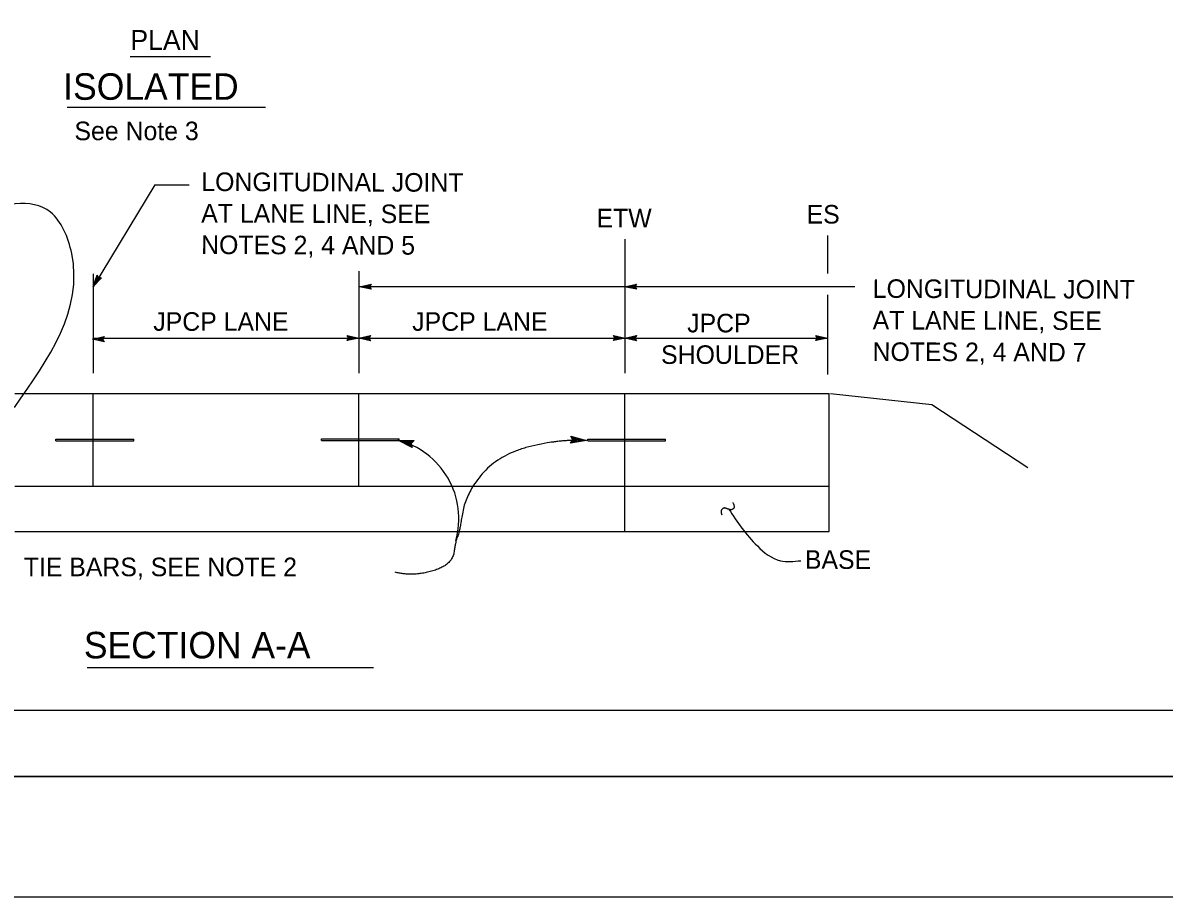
# Model space of a CAD drawing. Extents: x -894 to 866, y -476 to 714.
# Drawn here: x -614.9 to -184.7, y -476.4 to -147.1 of the extents above; entities that cross this region are included whole.
import ezdxf

# ---------------------------------------------------------------- set-up
doc = ezdxf.new("R2010")
doc.units = 0
for name, color, linetype in [('10 Sheet Format', 7, 'Continuous'), ('56 Stage 3 Anno', 7, 'Continuous'), ('57 Undefined', 7, 'Continuous'), ('60 Nongeo Data', 7, 'Continuous')]:
    doc.layers.add(name, color=color, linetype=linetype)

msp = doc.modelspace()

# ---------------------------------------------------------------- linework, layer by layer
at = {"layer": '10 Sheet Format'}
for p, q in [((-813.45, -406.04), (811.55, -406.04)), ((-863.43, -431.04), (836.57, -431.04))]:
    msp.add_line(p, q, dxfattribs=at)
for points in [[(-894.04, 713.55), (865.96, 713.55), (865.96, -476.45), (-894.04, -476.45)], [(-863.43, 668.96), (836.59, 668.96), (836.59, -431.03), (-863.43, -431.03)]]:
    msp.add_lwpolyline(points, close=True, dxfattribs=at)
at = {"layer": '56 Stage 3 Anno'}
for p, q in [((-565.17, -208.14), (-552.21, -208.14)), ((-311.58, -227.22), (-311.58, -241.53)), ((-387.99, -228.56), (-387.99, -279.06)), ((-488.31, -240.56), (-488.31, -279.06)), ((-588.46, -241.65), (-588.46, -279.06)), ((-586.98, -242.12), (-586.98, -242.12)), ((-585.3, -243.16), (-585.3, -243.16)), ((-588.47, -246.4), (-588.47, -246.4)), ((-488.31, -246.43), (-301.29, -246.43)), ((-488.02, -246.45), (-488.02, -246.45)), ((-483.59, -245.47), (-483.59, -245.47)), ((-483.59, -247.44), (-483.59, -247.44)), ((-388.1, -246.45), (-388.1, -246.45)), ((-383.67, -245.47), (-383.67, -245.47)), ((-383.67, -247.44), (-383.67, -247.44)), ((-387.99, -250.88), (-387.99, -251.02)), ((-311.58, -249.53), (-311.58, -279.56)), ((-588.67, -266.18), (-588.67, -266.18)), ((-587.99, -265.81), (-486.34, -265.81)), ((-584.24, -265.2), (-584.24, -265.2)), ((-492.69, -264.82), (-492.69, -264.82)), ((-488.29, -265.81), (-488.29, -265.81)), ((-488.26, -265.81), (-488.26, -265.81)), ((-486.22, -265.81), (-311.58, -265.81)), ((-483.86, -264.83), (-483.86, -264.83)), ((-392.36, -264.82), (-392.36, -264.82)), ((-388.05, -265.82), (-388.05, -265.82)), ((-387.93, -265.81), (-387.93, -265.81)), ((-383.62, -264.84), (-383.62, -264.84)), ((-316.01, -264.82), (-316.01, -264.82)), ((-311.58, -265.81), (-311.58, -265.81)), ((-584.24, -267.17), (-584.24, -267.17)), ((-492.69, -266.79), (-492.69, -266.79)), ((-483.86, -266.8), (-483.86, -266.8)), ((-392.36, -266.79), (-392.36, -266.79)), ((-383.62, -266.81), (-383.62, -266.81)), ((-316.01, -266.79), (-316.01, -266.79))]:
    msp.add_line(p, q, dxfattribs=at)
for points in [[(-585.3, -243.16), (-588.47, -246.4), (-586.98, -242.12), (-586.84, -242.39), (-587.93, -245.53), (-585.61, -243.15), (-585.91, -243.15), (-587.4, -244.67), (-586.7, -242.66), (-586.56, -242.93), (-586.86, -243.8), (-586.22, -243.14), (-586.45, -243.14), (-586.98, -242.12), (-586.45, -243.14)], [(-483.59, -247.44), (-488.02, -246.45), (-483.59, -245.47), (-483.75, -245.73), (-487, -246.45), (-483.75, -247.18), (-483.91, -246.92), (-485.98, -246.45), (-483.91, -245.99), (-484.07, -246.25), (-484.96, -246.45), (-484.06, -246.65), (-484.19, -246.45), (-483.59, -245.47), (-484.19, -246.45)], [(-383.67, -247.44), (-388.1, -246.45), (-383.67, -245.47), (-383.82, -245.73), (-387.07, -246.45), (-383.82, -247.18), (-383.98, -246.92), (-386.06, -246.45), (-383.98, -245.99), (-384.14, -246.25), (-385.04, -246.45), (-384.14, -246.65), (-384.26, -246.45), (-383.67, -245.47), (-384.26, -246.45)], [(-584.24, -267.17), (-588.67, -266.18), (-584.24, -265.2), (-584.4, -265.46), (-587.64, -266.18), (-584.4, -266.91), (-584.55, -266.65), (-586.63, -266.18), (-584.56, -265.72), (-584.71, -265.98), (-585.61, -266.18), (-584.71, -266.38), (-584.83, -266.18), (-584.24, -265.2), (-584.83, -266.18)], [(-492.69, -264.82), (-488.26, -265.81), (-492.69, -266.79), (-492.53, -266.53), (-489.29, -265.81), (-492.53, -265.08), (-492.38, -265.35), (-490.3, -265.81), (-492.37, -266.27), (-492.22, -266.01), (-491.32, -265.81), (-492.22, -265.61), (-492.1, -265.81), (-492.69, -266.79), (-492.1, -265.81)], [(-483.86, -266.8), (-488.29, -265.81), (-483.86, -264.83), (-484.01, -265.09), (-487.26, -265.81), (-484.01, -266.54), (-484.17, -266.28), (-486.25, -265.81), (-484.17, -265.35), (-484.33, -265.61), (-485.23, -265.81), (-484.33, -266.01), (-484.45, -265.81), (-483.86, -264.83), (-484.45, -265.81)], [(-392.36, -264.82), (-387.93, -265.81), (-392.36, -266.79), (-392.2, -266.53), (-388.96, -265.81), (-392.2, -265.08), (-392.05, -265.35), (-389.97, -265.81), (-392.05, -266.27), (-391.89, -266.01), (-390.99, -265.81), (-391.89, -265.61), (-391.77, -265.81), (-392.36, -266.79), (-391.77, -265.81)], [(-383.62, -266.81), (-388.05, -265.82), (-383.62, -264.84), (-383.78, -265.1), (-387.02, -265.82), (-383.77, -266.55), (-383.93, -266.28), (-386.01, -265.82), (-383.93, -265.36), (-384.09, -265.62), (-384.99, -265.82), (-384.09, -266.02), (-384.21, -265.82), (-383.62, -264.84), (-384.21, -265.82)], [(-316.01, -264.82), (-311.58, -265.81), (-316.01, -266.79), (-315.85, -266.53), (-312.61, -265.81), (-315.85, -265.08), (-315.7, -265.34), (-313.62, -265.81), (-315.7, -266.27), (-315.54, -266.01), (-314.64, -265.81), (-315.54, -265.61), (-315.42, -265.81), (-316.01, -266.79), (-315.42, -265.81)]]:
    msp.add_lwpolyline(points, close=True, dxfattribs=at)
at = {"layer": '57 Undefined'}
for p, q in [((-574.47, -159.76), (-544.15, -159.76)), ((-598.18, -178.86), (-523.48, -178.86)), ((-590.68, -389.93), (-482.72, -389.93))]:
    msp.add_line(p, q, dxfattribs=at)
at = {"layer": '60 Nongeo Data'}
for p, q in [((-565.17, -208.14), (-588.46, -246.47)), ((-617.99, -286.64), (-311.04, -286.64)), ((-588.42, -321.64), (-588.42, -286.64)), ((-488.31, -321.64), (-488.31, -286.64)), ((-387.97, -338.64), (-387.97, -286.64)), ((-311.04, -338.64), (-311.04, -286.64)), ((-310.51, -286.67), (-272.31, -290.87)), ((-272.31, -290.87), (-236.13, -314.54)), ((-602.44, -303.87), (-573.07, -303.87)), ((-602.44, -304.47), (-602.44, -303.87)), ((-602.44, -304.47), (-573.07, -304.47)), ((-573.07, -304.47), (-573.07, -303.87)), ((-502.4, -303.76), (-473.03, -303.76)), ((-502.4, -304.36), (-502.4, -303.76)), ((-502.4, -304.36), (-473.03, -304.36)), ((-473.03, -304.36), (-473.03, -303.76)), ((-402.03, -303.87), (-372.66, -303.87)), ((-402.03, -304.47), (-402.03, -303.87)), ((-402.03, -304.47), (-372.66, -304.47)), ((-372.66, -304.47), (-372.66, -303.87)), ((-617.99, -321.64), (-311.01, -321.64)), ((-617.99, -338.64), (-311.01, -338.64))]:
    msp.add_line(p, q, dxfattribs=at)
for points in [[(-468.14, -307.01), (-473.53, -304.26), (-467.48, -304.46), (-467.77, -304.75), (-472.2, -304.6), (-468.26, -306.62), (-468.37, -306.23), (-470.9, -304.94), (-468.07, -305.04), (-468.36, -305.32), (-469.58, -305.28), (-468.48, -305.84), (-468.57, -305.54), (-467.48, -304.46), (-468.57, -305.54)], [(-408.34, -302.77), (-402.52, -304.43), (-408.49, -305.39), (-408.26, -305.06), (-403.88, -304.35), (-408.15, -303.13), (-407.96, -303.49), (-405.23, -304.27), (-408.03, -304.72), (-407.8, -304.38), (-406.59, -304.19), (-407.77, -303.85), (-407.63, -304.13), (-408.49, -305.39), (-407.63, -304.13)]]:
    msp.add_lwpolyline(points, close=True, dxfattribs=at)
msp.add_arc((-481.16, -333.87), 30.58, 344.3264, 75.5483, dxfattribs=at)
for points in [[(-618.11, -291.94), (-596.52, -233.92), (-604.52, -218.36), (-634.31, -218.36)], [(-348.85, -330.27), (-338.07, -344.14), (-329.4, -349.69), (-321.73, -349.69)]]:
    msp.add_spline(points, degree=3, dxfattribs=at)
for points in [[(-402.52, -304.43), (-412.38, -303.86), (-435.15, -309.5), (-447.97, -324.01), (-450.54, -339.87), (-451.7, -341.54), (-453.11, -351.45), (-468.12, -355.74), (-474.55, -354.02)], [(-347.36, -327.7), (-346.65, -329.07), (-347.03, -330.21), (-348.1, -330.6), (-349.87, -329.95), (-350.63, -329.75), (-351.8, -330.6), (-351.74, -331.77), (-351.49, -332.41)]]:
    msp.add_open_spline(points, degree=2, dxfattribs=at)

# ---------------------------------------------------------------- texts
at = {"layer": '57 Undefined'}
for s, height, p in [('PLAN', 7.5, (-574.4, -157.25)), ('ISOLATED', 10, (-599.72, -176.05)), ('See Note 3', 7, (-595.48, -191.27)), ('ETW', 7, (-398.71, -224.11)), ('ES', 7, (-319.52, -222.67)), ('JPCP LANE', 7, (-565.77, -263.08)), ('JPCP LANE', 7, (-468.17, -263.08)), ('JPCP ', 7, (-364.52, -263.67)), ('SHOULDER', 7, (-374.36, -275.55)), ('TIE BARS, SEE NOTE 2', 7, (-614.59, -355.54)), ('SECTION A-A', 10, (-591.93, -386.49))]:
    msp.add_text(s, height=height, dxfattribs=at).set_placement(p)
for s, p in [('LONGITUDINAL JOINT', (-547.67, -210.41)), ('AT LANE LINE, SEE', (-547.7, -222.28)), ('NOTES 2, 4 AND 5', (-547.74, -234.15)), ('LONGITUDINAL JOINT', (-294.58, -250.66)), ('AT LANE LINE, SEE', (-294.62, -262.54)), ('NOTES 2, 4 AND 7', (-294.65, -274.41)), ('BASE', (-320.16, -352.73))]:
    msp.add_text(s, height=7, rotation=359.8239, dxfattribs=at).set_placement(p)

doc.saveas('drawing.dxf')
